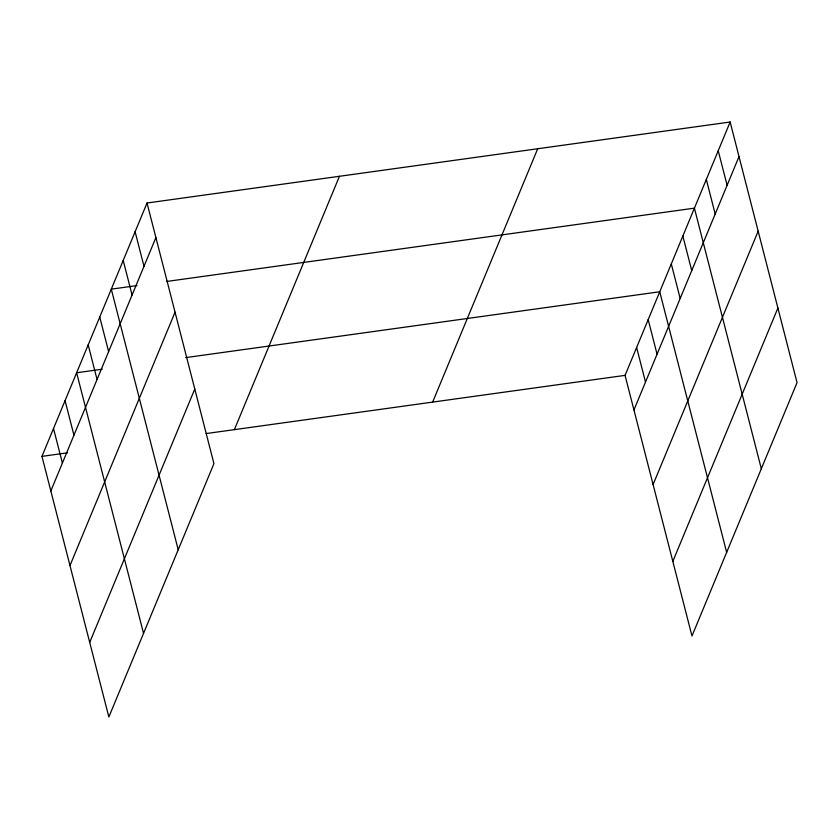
<?xml version="1.0" encoding="UTF-8"?>
<svg xmlns="http://www.w3.org/2000/svg" width="839" height="839" viewBox="0 0 839 839"><rect width="100%" height="100%" fill="white"/><g stroke="black" fill="none" stroke-linecap="round" stroke-linejoin="round"><path stroke-width="1.26" d="M147.024 203.017L213.935 463.631L108.86 716.988L41.95 456.374L147.024 203.017L730.14 122.012L797.05 382.626L691.976 635.983L625.065 375.369L730.14 122.012M50.833 490.951L155.897 237.594M69.983 565.538L175.047 312.181M89.71 642.391L194.784 389.034M234.375 429.641L339.449 176.284M432.641 402.101L537.705 148.744M633.948 409.946L739.012 156.589M653.099 484.543L758.162 231.186M672.826 561.396L777.9 308.039M136.956 285.596L111.293 289.151L178.214 549.776M166.458 281.495L694.409 208.156L761.33 468.77M102.285 369.202L76.622 372.757L143.542 633.382M185.671 357.613L659.737 291.762L726.658 552.377M41.95 456.374L67.602 452.808M206.153 433.564L625.065 375.369M718.226 150.726L727.109 185.304M706.323 179.441L715.195 214.018M682.852 236.021L691.735 270.598M671.294 263.897L680.177 298.474M648.18 319.628L657.063 354.205M636.623 347.503L645.506 382.081M135.11 231.732L143.993 266.309M123.207 260.436L132.08 295.013M99.736 317.027L108.619 351.604M88.179 344.892L97.062 379.469M65.064 400.633L73.947 435.21M53.507 428.498L62.39 463.076"/></g></svg>
